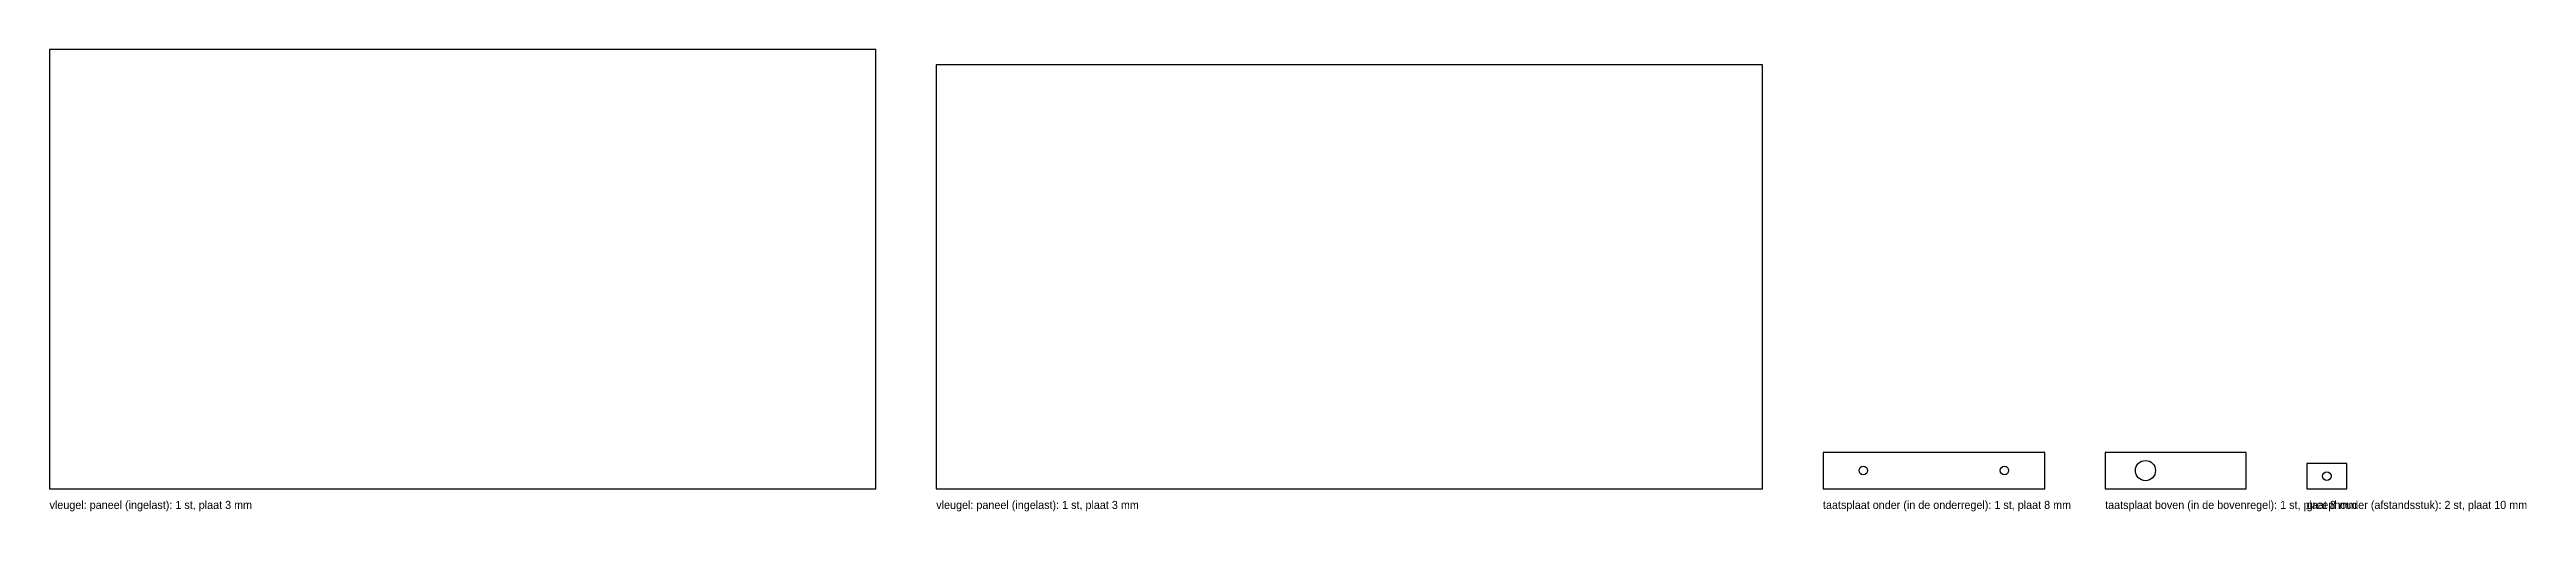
# Model space of a CAD drawing. Header units: millimetres. Extents: x 0 to 2458, y -22 to 435.
import ezdxf

# ---------------------------------------------------------------- set-up
doc = ezdxf.new("R2010")
doc.units = ezdxf.units.MM

msp = doc.modelspace()

# ---------------------------------------------------------------- linework, layer by layer
at = {"layer": 'GATEN'}
for centre, radius in [((2080, 18), 10), ((1800, 18), 4.25), ((1940, 18), 4.25), ((2260, 12.5), 4.25)]:
    msp.add_circle(centre, radius, dxfattribs=at)
at = {"layer": 'SNIJDEN'}
for p, q in [((820, 435), (0, 435)), ((0, 435), (0, 0)), ((820, 0), (820, 435)), ((1700, 420), (880, 420)), ((880, 420), (880, 0)), ((1700, 0), (1700, 420)), ((1980, 36), (1760, 36)), ((1760, 36), (1760, 0)), ((1980, 0), (1980, 36)), ((2180, 36), (2040, 36)), ((2040, 36), (2040, 0)), ((2180, 0), (2180, 36)), ((2280, 25), (2240, 25)), ((2240, 25), (2240, 0)), ((2280, 0), (2280, 25)), ((0, 0), (820, 0)), ((880, 0), (1700, 0)), ((1760, 0), (1980, 0)), ((2040, 0), (2180, 0)), ((2240, 0), (2280, 0))]:
    msp.add_line(p, q, dxfattribs=at)

# ---------------------------------------------------------------- texts
at = {"layer": 'TEKST'}
for s, p in [('vleugel: paneel (ingelast): 1 st, plaat 3 mm', (0, -20)), ('vleugel: paneel (ingelast): 1 st, plaat 3 mm', (880, -20)), ('taatsplaat onder (in de onderregel): 1 st, plaat 8 mm', (1760, -20)), ('taatsplaat boven (in de bovenregel): 1 st, plaat 8 mm', (2040, -20)), ('greephouder (afstandsstuk): 2 st, plaat 10 mm', (2240, -20))]:
    msp.add_text(s, height=8, dxfattribs=at).set_placement(p)

doc.saveas('drawing.dxf')
